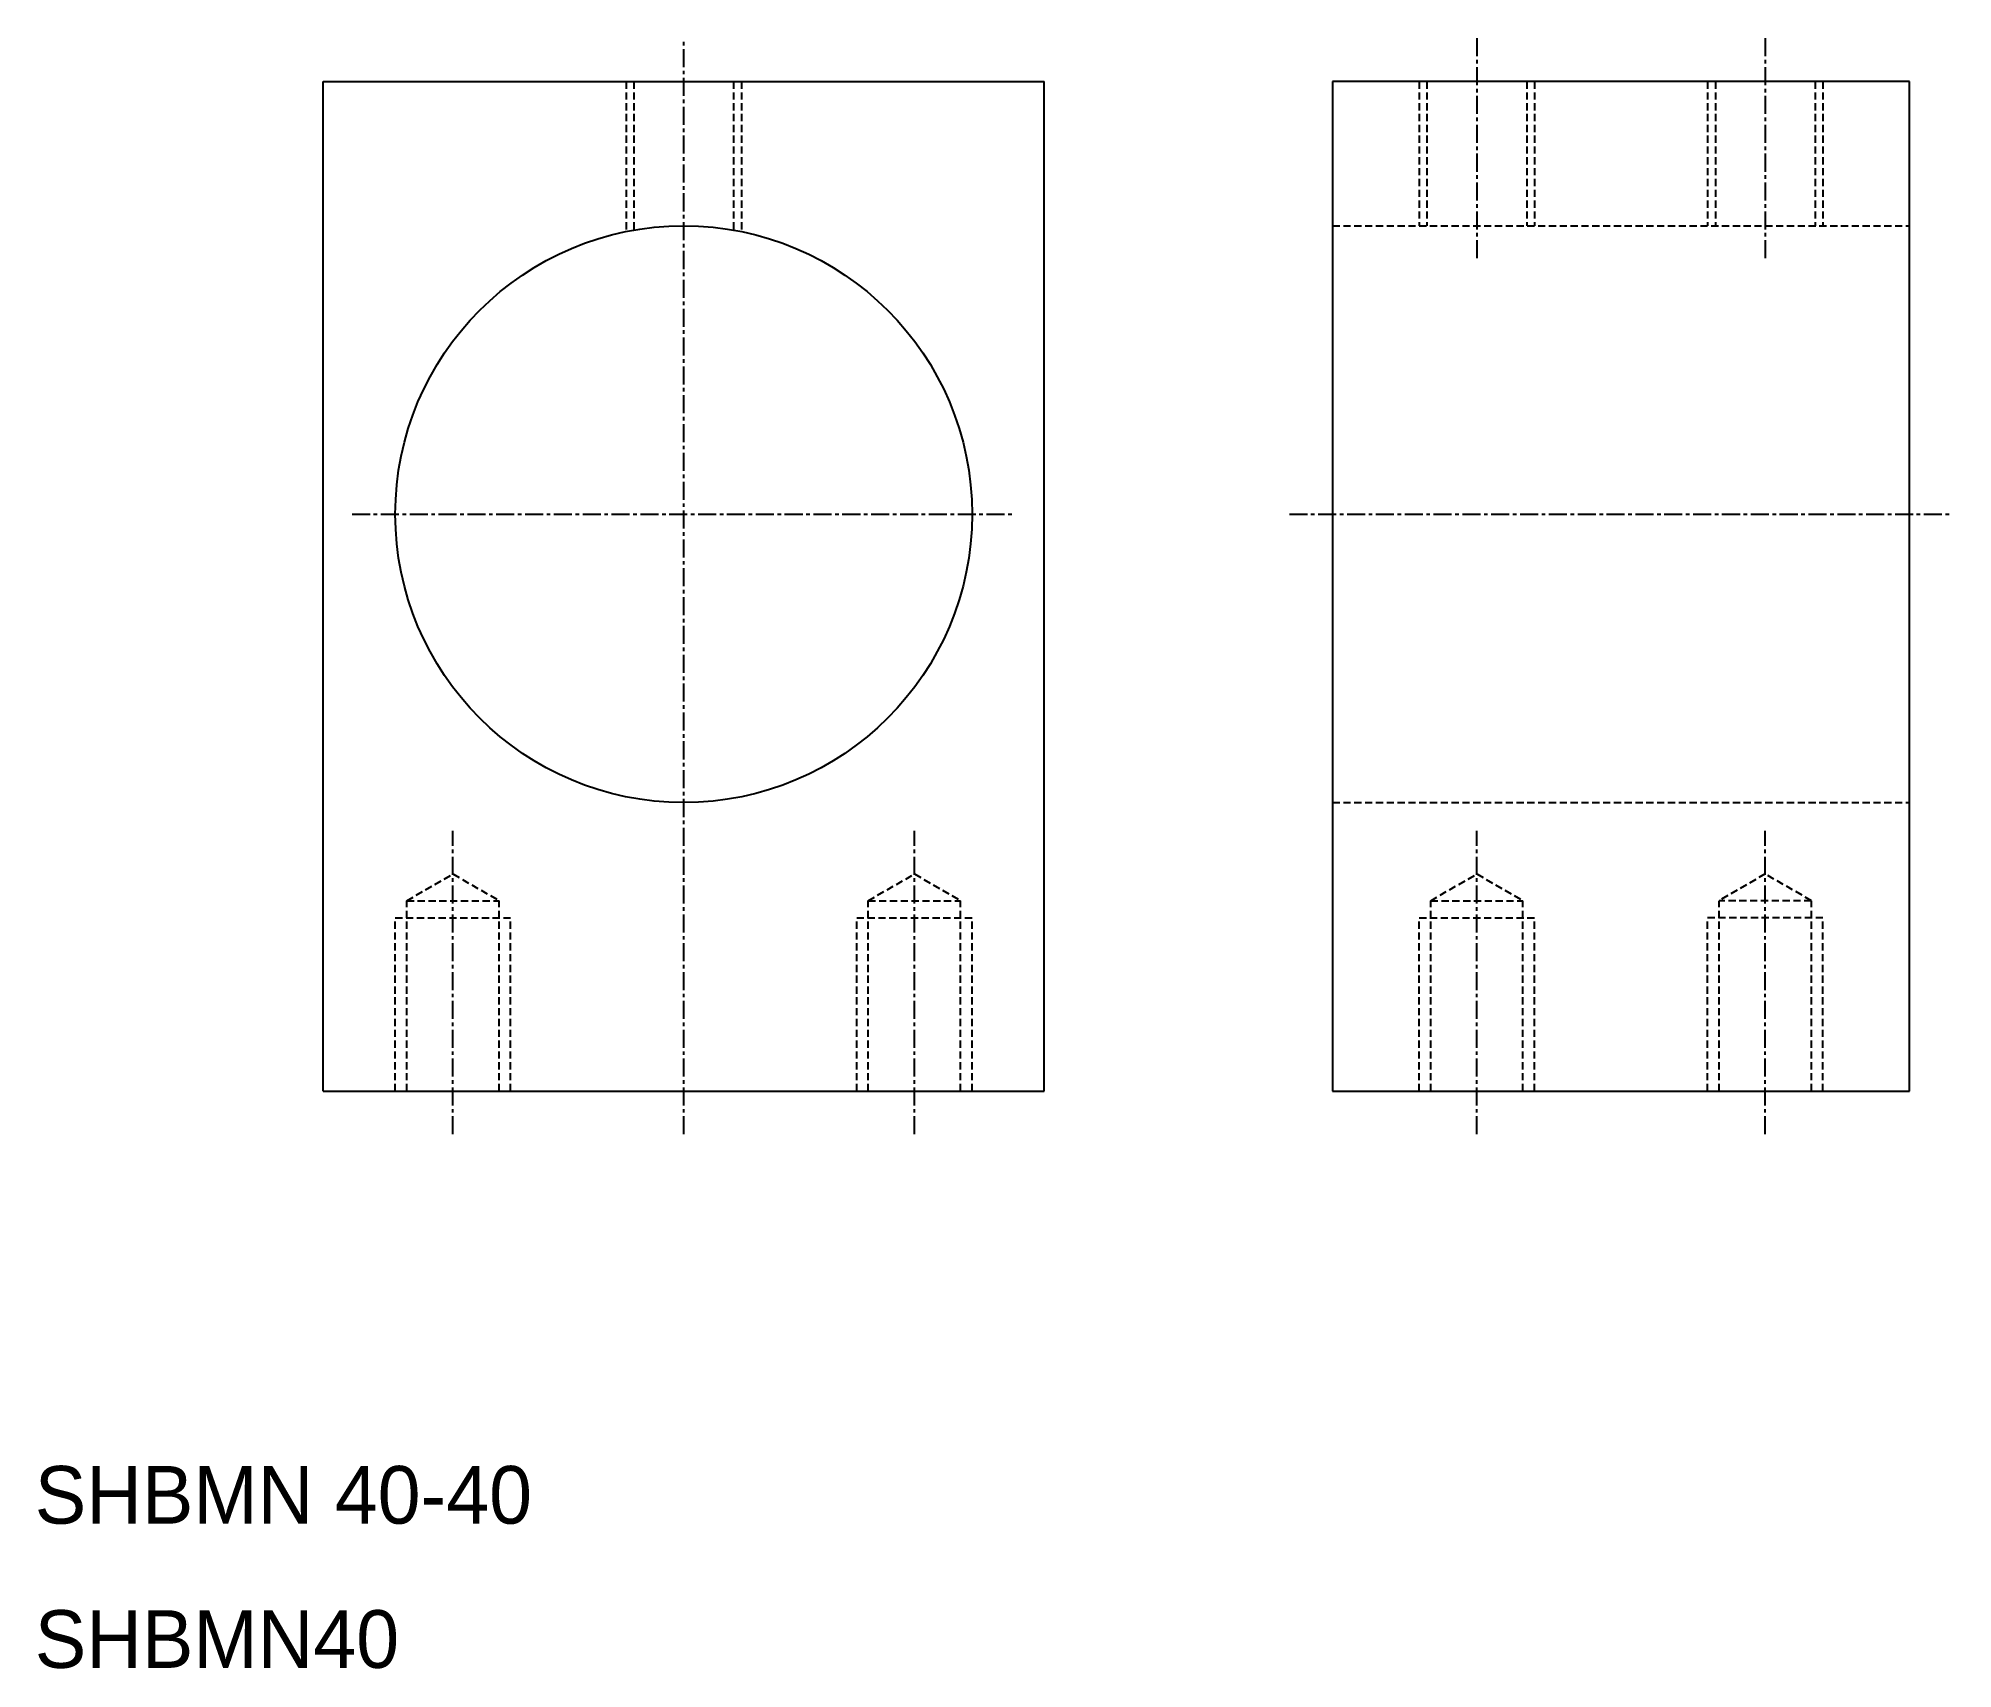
# Model space of a CAD drawing. Extents: x 2 to 134, y 4 to 117.
import ezdxf

# ---------------------------------------------------------------- set-up
doc = ezdxf.new("R2010")
doc.units = 0
doc.linetypes.add('CENTER', pattern=[2, 1.25, -0.25, 0.25, -0.25])
doc.linetypes.add('DASHED', pattern=[0.75, 0.5, -0.25])
doc.layers.get('0').update_dxf_attribs({"linetype": 'CONTINUOUS'})
doc.layers.add('CENTER', color=1, linetype='CENTER')

msp = doc.modelspace()

# ---------------------------------------------------------------- linework, layer by layer
at = {"color": 7, "linetype": 'CONTINUOUS'}
for p, q in [((21.48, 113.88), (71.48, 113.88)), ((21.48, 43.88), (21.48, 113.88)), ((71.48, 43.88), (71.48, 113.88)), ((131.48, 113.88), (91.48, 113.88)), ((91.48, 113.88), (91.48, 43.88)), ((131.48, 43.88), (131.48, 113.88)), ((21.48, 43.88), (71.48, 43.88)), ((91.48, 43.88), (131.48, 43.88))]:
    msp.add_line(p, q, dxfattribs=at)
at = {"color": 3, "linetype": 'DASHED'}
for p, q in [((42.48, 113.88), (42.48, 103.48)), ((43.02, 113.88), (43.02, 103.58)), ((49.94, 113.88), (49.94, 103.58)), ((50.48, 113.88), (50.48, 103.48)), ((97.48, 113.88), (97.48, 103.88)), ((98.02, 113.88), (98.02, 103.88)), ((104.94, 113.88), (104.94, 103.88)), ((105.48, 113.88), (105.48, 103.88)), ((117.48, 113.88), (117.48, 103.88)), ((118.02, 113.88), (118.02, 103.88)), ((124.94, 113.88), (124.94, 103.88)), ((125.48, 113.88), (125.48, 103.88)), ((91.48, 103.88), (131.48, 103.88)), ((91.48, 63.88), (131.48, 63.88)), ((27.28, 57.08), (30.48, 58.93)), ((30.48, 58.93), (33.68, 57.08)), ((59.28, 57.08), (62.48, 58.93)), ((62.48, 58.93), (65.68, 57.08)), ((98.28, 57.08), (101.48, 58.93)), ((101.48, 58.93), (104.68, 57.08)), ((121.48, 58.93), (118.28, 57.08)), ((124.68, 57.08), (121.48, 58.93)), ((26.48, 55.88), (34.48, 55.88)), ((26.48, 43.88), (26.48, 55.88)), ((27.28, 57.08), (33.68, 57.08)), ((27.28, 43.88), (27.28, 57.08)), ((33.68, 43.88), (33.68, 57.08)), ((34.48, 43.88), (34.48, 55.88)), ((58.48, 55.88), (66.48, 55.88)), ((58.48, 43.88), (58.48, 55.88)), ((59.28, 57.08), (65.68, 57.08)), ((59.28, 43.88), (59.28, 57.08)), ((65.68, 43.88), (65.68, 57.08)), ((66.48, 43.88), (66.48, 55.88)), ((97.48, 55.88), (105.48, 55.88)), ((97.48, 43.88), (97.48, 55.88)), ((98.28, 57.08), (104.68, 57.08)), ((98.28, 43.88), (98.28, 57.08)), ((104.68, 43.88), (104.68, 57.08)), ((105.48, 43.88), (105.48, 55.88)), ((117.48, 43.88), (117.48, 55.88)), ((125.48, 55.88), (117.48, 55.88)), ((118.28, 43.88), (118.28, 57.08)), ((124.68, 57.08), (118.28, 57.08)), ((124.68, 43.88), (124.68, 57.08)), ((125.48, 43.88), (125.48, 55.88))]:
    msp.add_line(p, q, dxfattribs=at)
at = {"color": 7, "linetype": 'CONTINUOUS'}
msp.add_circle((46.48, 83.88), 20, dxfattribs=at)
at = {"layer": 'CENTER', "color": 1, "linetype": 'CENTER'}
for p, q in [((46.48, 40.88), (46.48, 116.88)), ((101.48, 116.88), (101.48, 101.38)), ((121.48, 116.88), (121.48, 101.38)), ((23.48, 83.88), (69.48, 83.88)), ((88.48, 83.88), (134.48, 83.88)), ((30.48, 40.88), (30.48, 61.93)), ((62.48, 40.88), (62.48, 61.93)), ((101.48, 40.88), (101.48, 61.93)), ((121.48, 40.88), (121.48, 61.93))]:
    msp.add_line(p, q, dxfattribs=at)

# ---------------------------------------------------------------- texts
at = {"color": 7, "linetype": 'CONTINUOUS'}
for s, p in [('SHBMN 40-40', (1.48, 13.88)), ('SHBMN40', (1.48, 3.88))]:
    msp.add_text(s, height=4, dxfattribs=at).set_placement(p)

doc.saveas('drawing.dxf')
